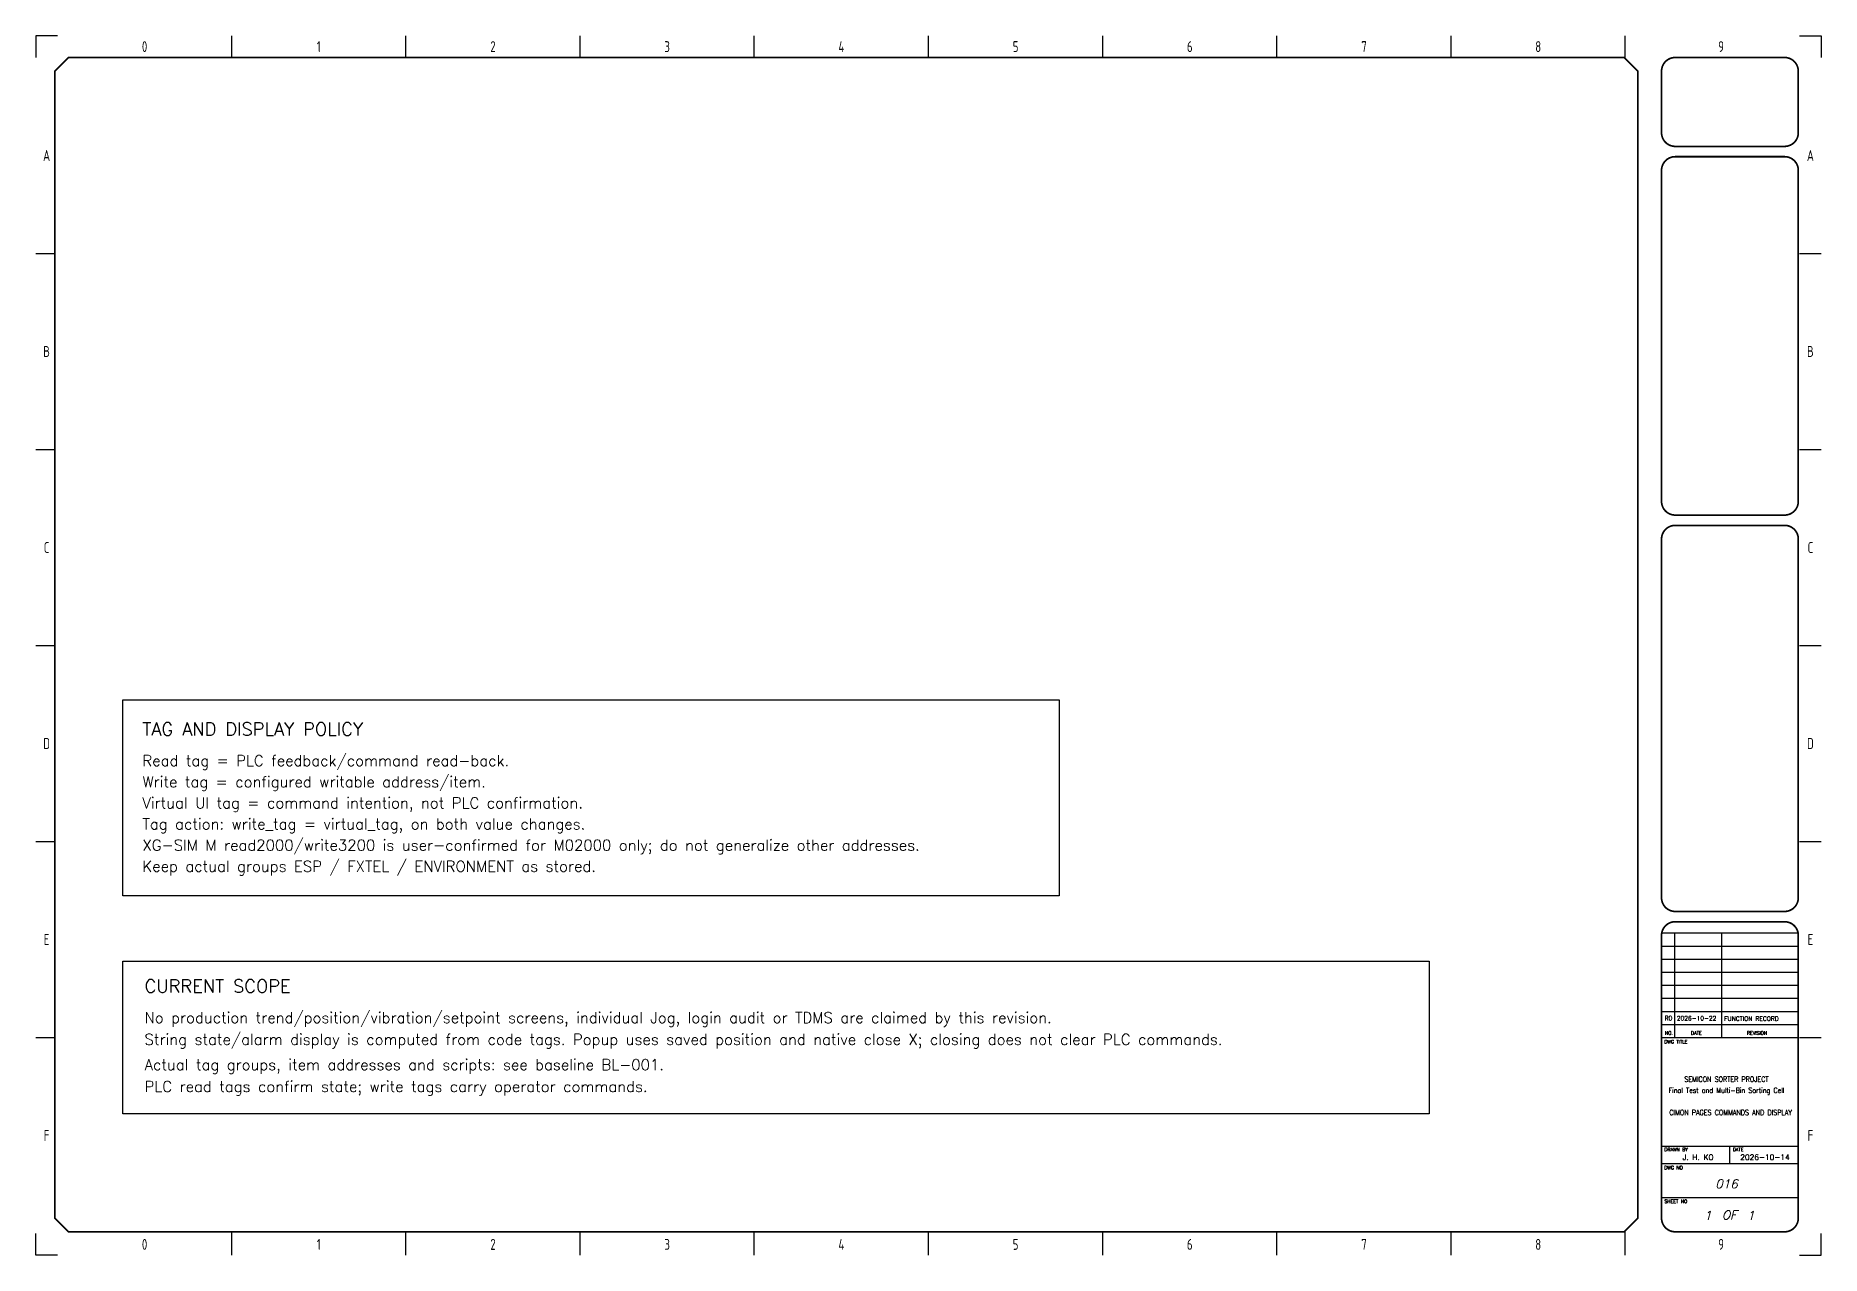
# Model space of a CAD drawing. Extents: x 5 to 415, y 5 to 285.
import ezdxf
from ezdxf.enums import TextEntityAlignment as Align

# ---------------------------------------------------------------- set-up
doc = ezdxf.new("R2010")
doc.units = 0
doc.header["$LTSCALE"] = 10
for name, color, linetype in [('SYMS', 7, 'Continuous'), ('TEXT', 7, 'Continuous'), ('TITLE', 7, 'Continuous'), ('Title blocks', 7, 'Continuous')]:
    doc.layers.add(name, color=color, linetype=linetype)
doc.styles.add('ISO8', font='ISO8.shx', dxfattribs={"width": 0.8})
doc.styles.add('ITALIC', font='ITALIC')
doc.styles.add('ROMANS', font='romans')

# ---------------------------------------------------------------- blocks, each defined once
blk = doc.blocks.new('Title_blocks_A3')
at = {"layer": 'TITLE'}
for p, q in [((372.89, 276.86), (372.89, 259.33)), ((378.33, 79), (409.73, 79)), ((381.28, 79), (381.28, 55)), ((392.12, 79), (392.12, 55)), ((378.33, 76), (409.73, 76)), ((378.32, 73), (409.73, 73)), ((378.32, 70), (409.73, 70)), ((378.32, 67), (409.73, 67)), ((378.32, 64), (409.73, 64)), ((378.32, 61), (409.72, 61)), ((378.32, 58), (409.72, 58)), ((378.32, 55), (409.72, 55)), ((372.89, 13.53), (372.89, 37.81)), ((378.32, 30.02), (409.72, 30.02)), ((394.02, 26.1), (394.02, 30.02)), ((378.32, 26.1), (409.72, 26.1)), ((378.32, 18.24), (409.72, 18.24))]:
    blk.add_line(p, q, dxfattribs=at)
at = {"layer": 'TITLE', "const_width": 0.392}
blk.add_lwpolyline([(372.89, 13.53), (372.89, 276.86), (369.75, 280), (12.53, 280), (9.39, 276.86), (9.39, 13.53), (12.53, 10.39), (369.75, 10.39)], close=True, dxfattribs=at)
for points in [[(381.46, 280, 0.414214), (378.32, 276.86, 0.414214)], [(409.72, 276.86, 0.414214), (406.58, 280, 0.414214)], [(378.32, 262.73, 0.414214), (381.46, 259.59, 0.414214)], [(406.58, 259.59, 0.414214), (409.72, 262.73, 0.414214)], [(381.46, 257.23, 0.414214), (378.32, 254.09, 0.414214)], [(409.72, 254.09, 0.414214), (406.58, 257.23, 0.414214)], [(378.32, 178.08, 0.414214), (381.46, 174.94, 0.414214)], [(406.58, 174.94, 0.414214), (409.72, 178.08, 0.414214)], [(381.46, 172.58, 0.414214), (378.32, 169.44, 0.414214)], [(409.72, 169.44, 0.414214), (406.58, 172.58, 0.414214)], [(378.32, 87.08, 0.414214), (381.46, 83.94, 0.414214)], [(406.58, 83.94, 0.414214), (409.72, 87.08, 0.414214)], [(381.46, 81.58, 0.414214), (378.32, 78.44, 0.414214)], [(409.72, 78.44, 0.414214), (406.58, 81.58, 0.414214)], [(378.32, 13.53, 0.414214), (381.46, 10.39, 0.414214)], [(406.58, 10.39, 0.414214), (409.72, 13.53, 0.414214)]]:
    blk.add_lwpolyline(points, format="xyb", dxfattribs=at)
for points in [[(406.58, 280), (381.46, 280)], [(378.32, 276.86), (378.32, 262.73)], [(409.72, 276.86), (409.72, 262.73)], [(406.58, 259.59), (381.46, 259.59)], [(378.32, 254.09), (378.32, 178.08)], [(406.58, 257.23), (381.46, 257.23)], [(409.72, 254.09), (409.72, 178.08)], [(381.46, 174.94), (406.58, 174.94)], [(381.46, 172.58), (406.58, 172.58)], [(381.46, 83.94), (406.58, 83.94)], [(378.32, 78.44), (378.32, 13.53)], [(381.46, 81.58), (406.58, 81.58)], [(409.72, 78.44), (409.72, 13.53)], [(381.46, 10.39), (406.58, 10.39)]]:
    blk.add_lwpolyline(points, dxfattribs=at)
at = {"layer": 'TITLE', "color": 7, "const_width": 0.392}
for points in [[(378.32, 169.44), (378.32, 87.08)], [(409.72, 169.44), (409.72, 87.08)]]:
    blk.add_lwpolyline(points, dxfattribs=at)
at = {"layer": 'Title blocks', "color": 7}
for p, q in [((50, 280), (50, 285)), ((90, 280), (90, 285)), ((130, 280), (130, 285)), ((170, 280), (170, 285)), ((250, 280), (250, 285)), ((290, 280), (290, 285)), ((330, 280), (330, 285)), ((370, 280), (370, 285)), ((5, 235), (9.39, 235)), ((410, 235), (415, 235)), ((5, 190), (9.39, 190)), ((410, 190), (415, 190)), ((5, 100), (9.39, 100)), ((410, 100), (415, 100)), ((5, 55), (9.39, 55)), ((410, 55), (415, 55)), ((50, 5), (50, 10.39)), ((90, 5), (90, 10.39)), ((130, 5), (130, 10.39)), ((170, 5), (170, 10.39)), ((250, 5), (250, 10.39)), ((290, 5), (290, 10.39)), ((330, 5), (330, 10.39)), ((370, 5), (370, 10.64))]:
    blk.add_line(p, q, dxfattribs=at)
at = {"layer": 'Title blocks', "color": 2}
for p, q in [((210, 280), (210, 285)), ((5, 145), (9.39, 145)), ((410, 145), (415, 145)), ((210, 5), (210, 10.39))]:
    blk.add_line(p, q, dxfattribs=at)
at = {"layer": 'Title blocks'}
for points in [[(10, 285), (5, 285), (5, 280)], [(410, 285), (415, 285), (415, 280)], [(10, 5), (5, 5), (5, 10)], [(410, 5), (415, 5), (415, 10)]]:
    blk.add_lwpolyline(points, dxfattribs=at)
at = {"layer": 'TITLE', "color": 1, "style": 'ROMANS'}
for s, p in [('DWG TITLE', (378.97, 53.64)), ('DRAWN BY', (378.97, 28.91)), ('DATE', (394.67, 28.91)), ('DWG NO', (378.97, 24.72)), ('SHEET NO', (378.97, 17))]:
    blk.add_text(s, height=0.785, dxfattribs=at).set_placement(p)
at = {"layer": 'TITLE', "color": 1}
for s, height, style, p in [('NO.', 0.785, 'ROMANS', (380.02, 56.04)), ('DATE', 0.785, 'ROMANS', (386.32, 56.04)), ('REVISION', 0.785, 'ROMANS', (400.23, 56.04)), ('OF', 2, 'ITALIC', (393.89, 14.25))]:
    blk.add_text(s, height=height, dxfattribs=dict(at, style=style)).set_placement(p, align=Align.MIDDLE)
at = {"layer": 'TITLE', "color": 1, "style": 'ROMANS', "width": 0.8}
for tag, p in [('TITLE#1', (393.23, 44.81)), ('TITLE#2', (393.23, 42.27)), ('TITLE#3', (393.23, 39.73)), ('TITLE#4', (393.23, 37.18))]:
    blk.add_attdef(tag, text='', height=1.2, dxfattribs=at).set_placement(p, align=Align.CENTER)
at = {"layer": 'TITLE', "color": 1}
for tag, p, height, style in [('DRAWNBY', (383.14, 26.88), 1.25, 'ROMANS'), ('DATE', (396.4, 26.88), 1.25, 'ROMANS'), ('SHTS', (397.95, 13.15), 2, 'ITALIC')]:
    blk.add_attdef(tag, p, '', height=height, dxfattribs=dict(at, style=style))
at = {"layer": 'TITLE', "color": 1, "style": 'ITALIC'}
blk.add_attdef('DWG#', text='', height=2, dxfattribs=at).set_placement((393.23, 20.38), align=Align.CENTER)
blk.add_attdef('SH#', text='', height=2, dxfattribs=at).set_placement((389.77, 13.15), align=Align.RIGHT)
at = {"layer": 'TITLE', "color": 7, "flags": 9}
blk.add_attdef('WD_TB', (381.46, 10.39), '', height=1.57, dxfattribs=at)
at = {"layer": 'Title blocks', "style": 'ISO8', "width": 0.8}
for s, p in [('0', (30, 282.5)), ('1', (70, 282.5)), ('2', (110, 282.5)), ('3', (150, 282.5)), ('4', (190, 282.5)), ('5', (230, 282.5)), ('6', (270, 282.5)), ('7', (310, 282.5)), ('8', (350, 282.5)), ('9', (392, 282.5)), ('A', (7.5, 257.5)), ('A', (412.5, 257.5)), ('B', (7.5, 212.5)), ('B', (412.5, 212.5)), ('C', (7.5, 167.5)), ('C', (412.5, 167.5)), ('D', (7.5, 122.5)), ('D', (412.5, 122.5)), ('E', (7.5, 77.5)), ('E', (412.5, 77.5)), ('F', (7.5, 32.5)), ('F', (412.5, 32.5)), ('0', (30, 7.5)), ('1', (70, 7.5)), ('2', (110, 7.5)), ('3', (150, 7.5)), ('4', (190, 7.5)), ('5', (230, 7.5)), ('6', (270, 7.5)), ('7', (310, 7.5)), ('8', (350, 7.5)), ('9', (392, 7.5))]:
    blk.add_text(s, height=2.5, dxfattribs=at).set_placement(p, align=Align.MIDDLE)

msp = doc.modelspace()

# ---------------------------------------------------------------- linework, layer by layer
for points in [[(25, 132.5), (240, 132.5), (240, 87.5), (25, 87.5)], [(25, 72.5), (325, 72.5), (325, 37.5), (25, 37.5)]]:
    msp.add_lwpolyline(points, close=True)

# ---------------------------------------------------------------- block references
at = {"layer": 'SYMS'}
ref = msp.add_blockref('Title_blocks_A3', (0, 0), dxfattribs=at)
ref.add_attrib('TITLE#1', 'SEMICON SORTER PROJECT', dxfattribs={"layer": 'TITLE', "color": 1, "height": 1.2, "style": 'ROMANS', "width": 0.8}).set_placement((393.23, 44.81), align=Align.CENTER)
ref.add_attrib('DATE', '2026-10-14', (396.4, 26.88), dxfattribs={"layer": 'TITLE', "color": 1, "height": 1.25, "style": 'ROMANS'})
ref.add_attrib('DRAWNBY', 'J. H. KO', (383.14, 26.88), dxfattribs={"layer": 'TITLE', "color": 1, "height": 1.25, "style": 'ROMANS'})
ref.add_attrib('SH#', '1', dxfattribs={"layer": 'TITLE', "color": 1, "height": 2, "style": 'ITALIC'}).set_placement((389.77, 13.15), align=Align.RIGHT)
ref.add_attrib('TITLE#2', 'Final Test and Multi-Bin Sorting Cell', dxfattribs={"layer": 'TITLE', "color": 1, "height": 1.2, "style": 'ROMANS', "width": 0.8}).set_placement((393.23, 42.27), align=Align.CENTER)
ref.add_attrib('TITLE#4', 'CIMON PAGES COMMANDS AND DISPLAY', dxfattribs={"layer": 'TITLE', "color": 1, "height": 1.2, "style": 'ROMANS', "width": 0.8}).set_placement((394.19, 37.18), align=Align.CENTER)
ref.add_attrib('DWG#', '016', dxfattribs={"layer": 'TITLE', "color": 1, "height": 2, "style": 'ITALIC'}).set_placement((393.23, 20.38), align=Align.CENTER)
ref.add_attrib('SHTS', '1', (397.95, 13.15), dxfattribs={"layer": 'TITLE', "color": 1, "height": 2, "style": 'ITALIC'})

# ---------------------------------------------------------------- texts
at = {"insert": (379.03, 59.94), "char_height": 1, "attachment_point": 1}
msp.add_mtext_dynamic_manual_height_columns('{\\Fromans|c129;R0}', width=2.5, gutter_width=12.5, heights=[0], dxfattribs=at)
at = {"attachment_point": 1}
for s, insert, char_height, width in [('{\\Fromans|c129;2026-10-22}', (381.82, 59.92), 1, 22.575), ('{\\Fromans|c0;FUNCTION RECORD}', (392.71, 59.85), 1, 22.575), ('\\pxsm1.2;{\\Fromans|c0;Actual tag groups, item addresses and scripts: see baseline BL-001.\\PPLC read tags confirm state; write tags carry operator commands.}', (30, 50), 2.5, 222.4863)]:
    msp.add_mtext(s, dxfattribs=dict(at, insert=insert, char_height=char_height, width=width))
at = {"layer": 'TEXT', "style": 'ROMANS'}
for s, height, p in [('TAG AND DISPLAY POLICY', 3, (29.5, 124.31)), ('Read tag = PLC feedback/command read-back.', 2.5, (29.5, 117.31)), ('Write tag = configured writable address/item.', 2.5, (29.5, 112.46)), ('Virtual UI tag = command intention, not PLC confirmation.', 2.5, (29.5, 107.61)), ('Tag action: write_tag = virtual_tag, on both value changes.', 2.5, (29.5, 102.76)), ('XG-SIM M read2000/write3200 is user-confirmed for M02000 only; do not generalize other addresses.', 2.5, (29.5, 97.91)), ('Keep actual groups ESP / FXTEL / ENVIRONMENT as stored.', 2.5, (29.5, 93.06)), ('CURRENT SCOPE', 3, (30, 65.31)), ('No production trend/position/vibration/setpoint screens, individual Jog, login audit or TDMS are claimed by this revision.', 2.5, (30, 58.31)), ('String state/alarm display is computed from code tags. Popup uses saved position and native close X; closing does not clear PLC commands.', 2.5, (30, 53.31))]:
    msp.add_text(s, height=height, dxfattribs=at).set_placement(p)

doc.saveas('drawing.dxf')
